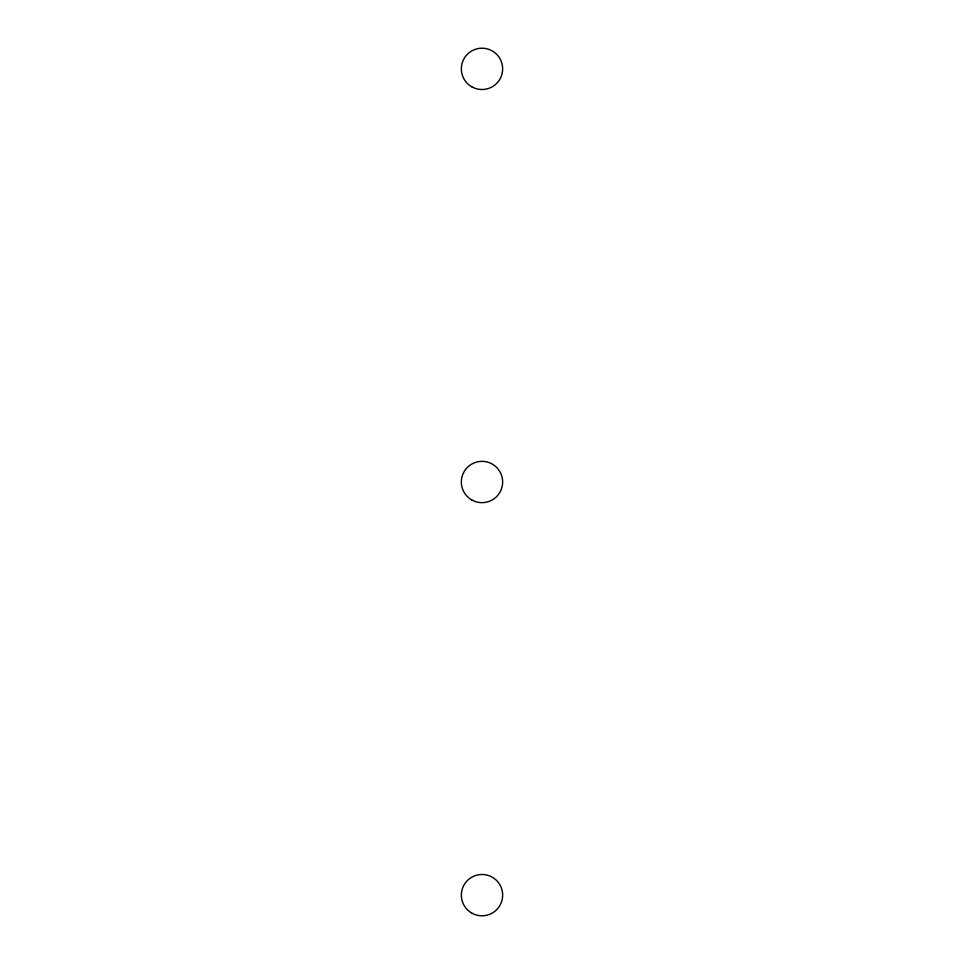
<?xml version="1.0" encoding="UTF-8"?>
<svg xmlns="http://www.w3.org/2000/svg" width="964" height="964" viewBox="0 0 964 964"><rect width="100%" height="100%" fill="white"/><g stroke="black" fill="none" stroke-linecap="round" stroke-linejoin="round"><path stroke-width="1.45" d="M471.673 913.029A20.654 20.654 0 0 0 502.654 895.146A20.654 20.654 0 0 0 471.673 877.252A20.654 20.654 0 0 0 471.673 913.029M471.673 86.748A20.654 20.654 0 0 0 502.654 68.854A20.654 20.654 0 0 0 471.673 50.971A20.654 20.654 0 0 0 471.673 86.748M471.673 499.894A20.654 20.654 0 0 0 502.654 482A20.654 20.654 0 0 0 471.673 464.106A20.654 20.654 0 0 0 471.673 499.894"/></g></svg>
